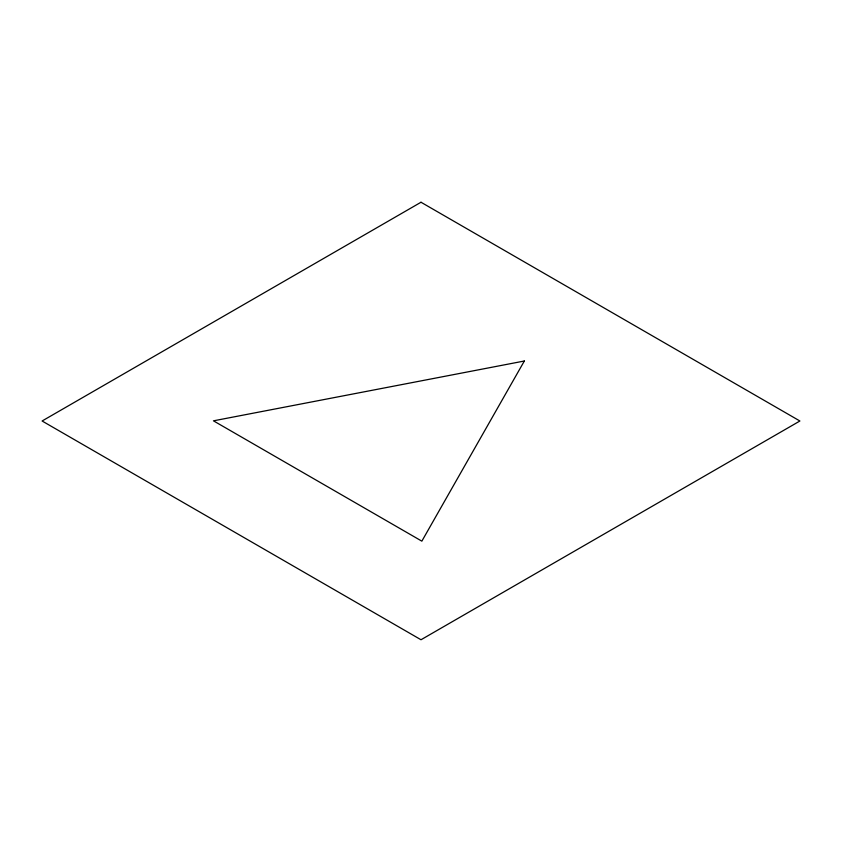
<?xml version="1.0" encoding="UTF-8"?>
<svg xmlns="http://www.w3.org/2000/svg" width="842" height="842" viewBox="0 0 842 842"><rect width="100%" height="100%" fill="white"/><g stroke="black" fill="none" stroke-linecap="round" stroke-linejoin="round"><path stroke-width="1.26" d="M524.345 361.007L421.853 541.153L213.458 420.832L524.345 361.007M421 202.248L42.1 421L421 639.752L799.9 421L421 202.248"/></g></svg>
